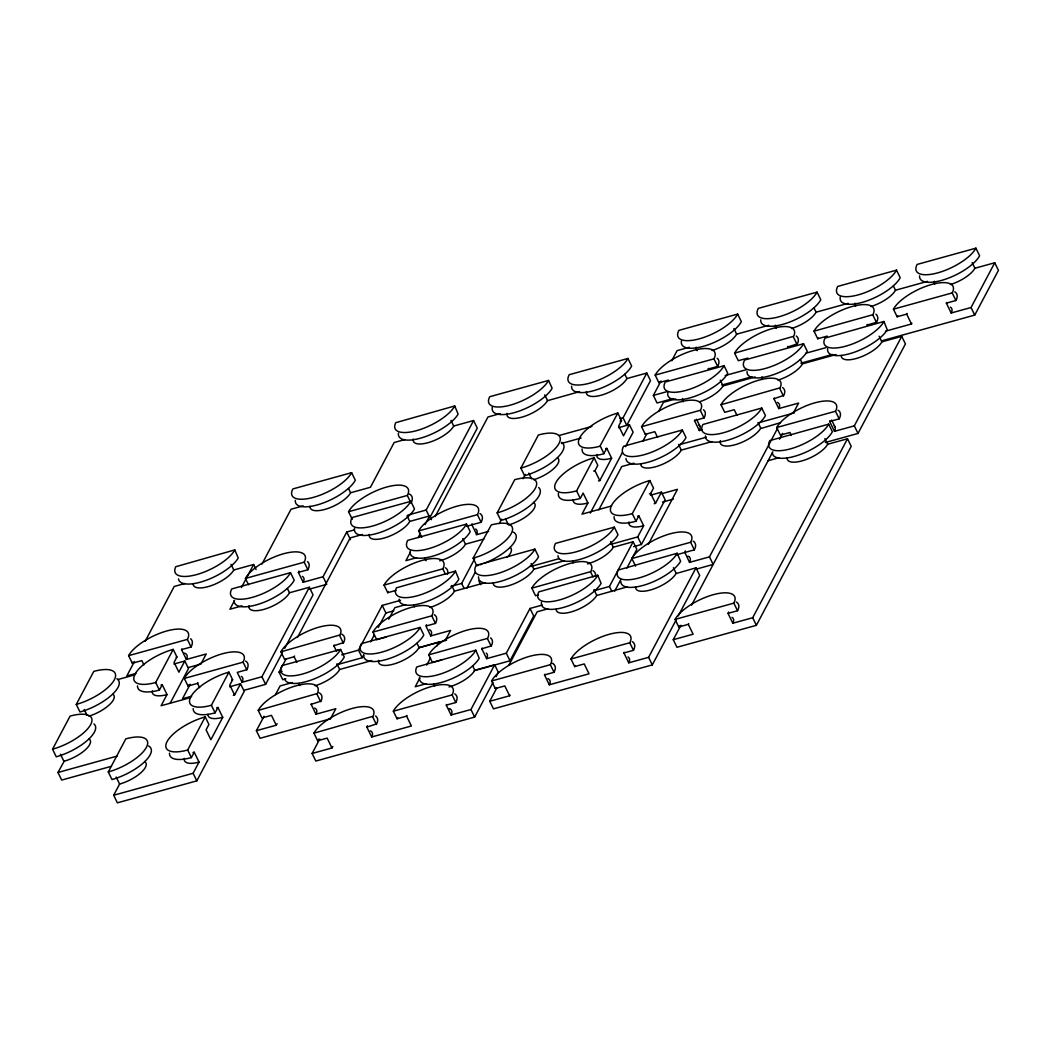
<?xml version="1.0" encoding="UTF-8"?>
<svg xmlns="http://www.w3.org/2000/svg" width="1051" height="1051" viewBox="0 0 1051 1051"><rect width="100%" height="100%" fill="white"/><g stroke="black" fill="none" stroke-linecap="round" stroke-linejoin="round"><path stroke-width="1.5" d="M393.35 711.185L393.416 711.067A33.579 12.362 -26 0 1 430.792 686.697A33.579 12.362 -26 0 1 452.561 694.015L452.114 694.921L393.35 711.185L397.055 718.766L406.579 716.138A22.688 8.355 -26 0 1 406.987 715.416M397.055 718.766L397.107 718.648A33.579 12.362 -26 0 1 397.738 717.597M496.059 676.686L498.358 672.351L494.653 664.771L470.953 709.517L451.089 715.008L446.281 705.142L455.806 702.515L456.252 701.608A33.579 12.362 -26 0 0 454.755 693.883M548.53 380.436L548.425 380.646A33.579 12.362 -26 0 1 510.931 404.963A33.579 12.362 -26 0 1 489.359 397.514L489.779 396.7L548.53 380.436L552.13 388.226A33.579 12.362 -26 0 1 516.501 411.992A33.579 12.362 -26 0 1 492.38 407.052M436.651 646.326L438.95 642.003L419.007 647.652A22.688 8.355 -26 0 1 394.913 663.693A22.688 8.355 -26 0 1 378.649 660.33M579.587 391.642L547.426 400.694A22.688 8.355 -26 0 1 523.306 416.735A22.688 8.355 -26 0 1 507.081 413.345M627.289 586.852L596.626 595.51A22.688 8.355 -26 0 1 573.767 611.117A22.688 8.355 -26 0 1 556.163 609.317M755.104 376.928L722.93 385.993A22.688 8.355 -26 0 1 699.44 401.824M472.017 523.779A22.596 8.316 -26 0 1 471.741 524.449L476.55 534.302A22.596 8.316 -26 0 0 475.696 529.034M721.012 404.753L721.196 404.399A33.579 12.362 -26 0 1 758.848 380.147A33.579 12.362 -26 0 1 780.118 387.806L721.012 404.753L724.717 412.334L734.229 409.706L736.974 415.329M793.255 413.188L798.602 403.085L778.752 408.576L773.943 398.71L783.81 395.386A33.579 12.362 -26 0 0 783.77 388.673M678.289 615.833L699.703 575.423L696.012 567.829L676.016 573.583A22.688 8.355 -26 0 1 652.448 589.388A22.688 8.355 -26 0 1 635.619 586.708M313.934 733.151L314.157 732.744A33.579 12.362 -26 0 1 351.888 708.532A33.579 12.362 -26 0 1 373.013 716.27L313.934 733.151L317.638 740.745L327.15 738.104L331.958 747.97L312.108 753.462L315.812 761.042L474.645 717.097L492.998 682.454M317.638 740.745L317.849 740.338A33.579 12.362 -26 0 1 318.506 739.26M406.579 716.138L411.388 725.991L371.673 736.987L366.865 727.121L376.705 723.863A33.579 12.362 -26 0 0 375.535 715.994M258.231 710.384L258.454 709.95A33.579 12.362 -26 0 1 296.224 685.751A33.579 12.362 -26 0 1 317.284 693.529L258.231 710.384L261.922 717.964L271.447 715.337L276.255 725.203L256.391 730.695L260.096 738.275L330.172 718.884M330.461 718.818L335.821 708.716L315.957 714.207L311.149 704.354L320.989 701.109A33.579 12.362 -26 0 0 319.07 692.767M280.919 651.817L281.142 651.37A33.579 12.362 -26 0 1 318.926 627.171A33.579 12.362 -26 0 1 339.972 634.962L280.919 651.817L284.611 659.397L294.135 656.77A22.688 8.355 -26 0 1 294.543 656.047M336.596 651.41L333.837 645.774L343.664 642.542A33.579 12.362 -26 0 0 341.772 634.187M677.159 553.246L676.923 553.706A33.579 12.362 -26 0 1 639.126 577.905A33.579 12.362 -26 0 1 618.119 570.089L677.159 553.246L680.628 561.287A33.579 12.362 -26 0 1 646.588 584.33A33.579 12.362 -26 0 1 620.826 581.439M234.78 549.909L234.531 550.396A33.579 12.362 -26 0 1 196.708 574.569A33.579 12.362 -26 0 1 175.753 566.725L234.78 549.909L238.235 557.976A33.579 12.362 -26 0 1 205.116 580.678A33.579 12.362 -26 0 1 178.499 578.904M734.61 353.123L734.859 352.65A33.579 12.362 -26 0 1 772.669 328.464A33.579 12.362 -26 0 1 793.65 336.307L734.61 353.123L738.314 360.703L747.826 358.076M787.869 346.396A22.688 8.355 -26 0 1 787.541 347.093L797.354 343.887A33.579 12.362 -26 0 0 796.251 335.992M52.55 749.205L70.089 716.099A33.579 12.362 -26 0 1 90.701 724.52A33.579 12.362 -26 0 1 52.55 749.205L56.255 756.799A33.579 12.362 -26 0 0 87.22 740.508A33.579 12.362 -26 0 0 93.946 723.929M76.289 704.406L93.775 671.405A33.474 12.323 -26 0 1 114.323 679.8A33.474 12.323 -26 0 1 76.289 704.406L79.981 711.987A33.474 12.323 -26 0 0 111.511 695.184A33.474 12.323 -26 0 0 116.871 678.736M111.511 766.271L61.681 780.052L57.976 772.472L64.19 761.2A22.688 8.355 -26 0 0 85.473 749.705A22.688 8.355 -26 0 0 88.783 738.669M134.449 661.526L126.803 675.964L135.96 673.428M145.156 641.32L174.216 586.471L184.91 583.515M108.266 771.973L125.805 738.879L126.724 738.617A33.579 12.362 -26 0 1 146.417 747.287A33.579 12.362 -26 0 1 109.186 771.71L108.266 771.973L111.971 779.553L112.891 779.303A33.579 12.362 -26 0 0 144.223 762.12A33.579 12.362 -26 0 0 148.572 745.96M173.218 649.387L172.443 649.597A33.579 12.362 -26 0 0 135.106 673.98A33.579 12.362 -26 0 0 154.615 682.782L155.679 682.48L173.218 649.387L176.923 656.967L174.072 662.327L178.88 672.193L184.818 661.013L188.51 668.594L170.157 703.237M137.484 685.883A33.579 12.362 -26 0 0 158.307 690.362L159.384 690.073L162.222 684.7L167.03 694.566L161.105 705.747L190.691 697.562M229.617 686.789L240.521 683.781L244.226 691.361L196.813 780.854L117.384 802.833L113.692 795.239L119.617 784.059A22.688 8.355 -26 0 0 140.979 772.656A22.688 8.355 -26 0 0 144.618 761.502M190.152 684.293L182.506 698.731L191.676 696.196M200.859 664.087L206.219 653.985L186.355 659.476L181.547 649.623A22.688 8.355 -26 0 0 181.889 648.927M234.518 600.581L229.919 609.238L242.137 605.862M241.402 587.588L253.633 564.492L256.102 569.55M261.962 564.085L291.035 509.236L303.253 505.859M205.221 716.9L205.011 716.953A33.579 12.362 -26 0 0 167.293 741.178A33.579 12.362 -26 0 0 186.066 750.427L187.682 750.007L205.221 716.9L208.926 724.481L206.075 729.854L210.883 739.707L222.746 717.334L217.938 707.481A22.688 8.355 -26 0 1 216.703 707.796M228.934 672.154L228.198 672.351A33.579 12.362 -26 0 0 190.835 696.721A33.579 12.362 -26 0 0 210.279 705.563L211.396 705.247L228.934 672.154L232.626 679.747L229.788 685.107L234.596 694.961A22.688 8.355 -26 0 0 233.335 695.328M169.5 753.133A33.579 12.362 -26 0 0 189.758 758.021L191.387 757.587L194.225 752.227L199.033 762.08L193.108 773.273L113.692 795.239M193.2 708.624A33.579 12.362 -26 0 0 213.984 713.143L215.087 712.841L217.938 707.481M234.596 694.961L240.521 683.781M245.645 661.066A33.579 12.362 -26 0 1 246.801 669.75L237.263 672.39L242.072 682.257L261.922 676.752L309.349 587.273L313.04 594.853L284.742 648.257M243.832 690.376L265.627 684.346L282.456 652.592M298.957 571.035A22.688 8.355 -26 0 1 298.366 572.388L303.174 582.254L323.038 576.763L346.738 532.016L354.384 529.901M285.898 678.841L282.785 679.708L279.08 672.115L285.964 659.135M297.446 637.484L350.206 537.889L362.424 534.499M256.391 730.695L264.051 716.257M275.52 694.606L280.105 685.948L292.323 682.572M426.167 510.037L473.581 420.545L477.272 428.138L429.859 517.617L426.167 510.037L407.827 515.108M341.706 654.799L358.509 650.149L382.209 605.402L400.536 600.331M410.507 551.998L405.922 560.656L416.616 557.7M418.153 537.56L420.453 533.225M425.038 524.567L429.636 515.91L431.475 519.706M435.18 516.593L487.953 416.997L500.171 413.621M337.292 664.626L362.201 657.729L363.738 654.839M370.622 641.859L374.445 634.633M378.268 627.421L385.914 612.983L393.705 610.828M312.108 753.462L319.754 739.024M388.765 619.197L394.887 607.649L405.568 604.693M473.134 558.186L491.303 524.909A33.579 12.362 -26 0 1 511.377 533.33A33.579 12.362 -26 0 1 474.369 557.831L473.134 558.186L476.839 565.766L478.074 565.425M497.136 512.901L514.727 479.703A33.671 12.402 -26 0 1 535.393 488.15A33.671 12.402 -26 0 1 497.136 512.901L500.828 520.481A33.671 12.402 -26 0 0 531.885 504.165A33.671 12.402 -26 0 0 538.638 487.533M520.862 468.115L538.401 434.996A33.579 12.362 -26 0 1 559.014 443.43A33.579 12.362 -26 0 1 520.862 468.115L524.567 475.696A33.579 12.362 -26 0 0 556.189 458.84A33.579 12.362 -26 0 0 561.562 442.326M450.945 586.379L461.639 583.423L474.632 558.882M499.304 523.49L501.603 519.155M523.017 478.744L525.303 474.408M466.867 588.126L475.275 572.243M419.822 678.079L415.237 686.75L425.931 683.781M426.706 665.086L430.529 657.873M445.243 640.532L450.59 630.429L430.739 635.921L425.931 626.054L435.456 623.414A33.579 12.362 -26 0 0 434.313 614.73M475.814 650.188L475.538 650.7A33.579 12.362 -26 0 1 437.663 674.86A33.579 12.362 -26 0 1 416.787 666.951L475.814 650.188L479.23 658.294A33.579 12.362 -26 0 1 444.166 681.613A33.579 12.362 -26 0 1 419.546 677.448M594.117 457.776L593.5 457.947A33.579 12.362 -26 0 0 556.058 482.278A33.579 12.362 -26 0 0 575.344 491.211L576.579 490.883L594.117 457.776L597.809 465.37L594.971 470.73A22.688 8.355 -26 0 0 593.71 471.098M617.83 413.03L616.372 413.45A33.579 12.362 -26 0 0 579.521 438.004A33.579 12.362 -26 0 0 599.885 446.255L617.83 413.03L621.522 420.623L618.684 425.983L623.493 435.837L629.418 424.657L633.122 432.237L625.463 446.675M558.475 493.313A33.579 12.362 -26 0 0 579.048 498.791L580.283 498.463L583.121 493.103L587.929 502.956L582.004 514.149L611.59 505.965M582.136 448.961A33.579 12.362 -26 0 0 603.576 453.835L606.821 448.357L611.643 458.21L599.779 480.583A22.688 8.355 -26 0 0 598.518 480.951M623.085 417.799L646.785 373.052L650.49 380.633L626.777 425.379L623.085 417.799L619.972 418.653M482.133 648.086A22.872 8.421 -26 0 1 481.805 648.782L486.613 658.649L506.306 653.197L530.019 608.45L542.237 605.074M474.185 670.696L510.011 660.777L533.711 616.031L530.019 608.45M676.003 620.169L652.29 664.915L493.458 708.86L489.753 701.28L496.637 688.287M508.868 665.191L537.166 611.787L547.86 608.831M590.294 513.072L622.415 452.442M672.863 398.618L657.059 402.993L653.367 395.399L661.013 380.974M671.72 360.769L677.067 350.653L689.285 347.277M598.807 509.866L621.745 466.565L633.963 463.189M642.831 441.249L646.654 434.037M658.885 410.941L663.47 402.283L675.701 398.907M610.973 544.313L637.707 536.916L643.646 525.736L638.837 515.87L635.986 521.243L632.282 513.65L649.833 480.543L653.525 488.124L650.687 493.497A22.688 8.355 -26 0 0 649.426 493.865M594.157 590.701L609.435 586.471L633.149 541.725L636.84 549.318L626.895 568.079M654.234 503.731A22.688 8.355 -26 0 1 655.496 503.363L661.421 492.17L665.125 499.75L641.412 544.497L633.543 546.678M614.664 591.174L620.786 579.626M648.401 544.195L677.461 489.346L661.894 493.655M624.268 652.264A22.688 8.355 -26 0 1 623.926 652.96L628.734 662.813L648.598 657.322L696.012 567.829M685.37 550.947A22.596 8.316 -26 0 1 684.832 552.287L689.522 562.377L709.464 556.859L777.53 428.401M787.094 457.842A22.688 8.355 -26 0 0 804.409 460.141A22.688 8.355 -26 0 0 827.663 444.245L847.513 438.753L851.218 446.333L756.378 625.319L676.962 647.285L673.257 639.704L680.917 625.266M691.624 605.061L772.813 451.851M779.487 439.16L782.548 433.393M728.606 611.997A22.688 8.355 -26 0 1 728.015 613.364L732.823 623.217L752.687 617.725L847.513 438.753M829.988 420.794A22.688 8.355 -26 0 1 829.659 421.477L834.468 431.344L854.318 425.852L901.732 336.359L905.437 343.94L858.01 433.432L825.311 442.484M946.715 302.452A22.688 8.355 -26 0 1 946.373 303.135L951.181 313.001L971.045 307.509L994.745 262.763L998.45 270.343L974.737 315.09L881.487 340.892M454.728 405.962L454.426 406.527A33.579 12.362 -26 0 1 416.524 430.66A33.579 12.362 -26 0 1 395.728 422.699L454.728 405.962L458.131 414.107A33.579 12.362 -26 0 1 423.027 437.413A33.579 12.362 -26 0 1 398.474 433.183M455.451 571.1L455.149 571.665A33.579 12.362 -26 0 1 417.221 595.799A33.579 12.362 -26 0 1 396.463 587.811L455.451 571.1L458.853 579.246A33.579 12.362 -26 0 1 424.67 602.249A33.579 12.362 -26 0 1 399.117 599.188M597.743 575.225L597.402 575.856A33.579 12.362 -26 0 1 559.395 599.963A33.579 12.362 -26 0 1 538.782 591.884L597.743 575.225L601.093 583.45A33.579 12.362 -26 0 1 565.898 606.716A33.579 12.362 -26 0 1 541.488 602.381M883.93 321.488L883.549 322.184A33.579 12.362 -26 0 1 845.477 346.252A33.579 12.362 -26 0 1 824.996 338.094L883.93 321.488L887.241 329.764A33.579 12.362 -26 0 1 851.98 353.018A33.579 12.362 -26 0 1 827.689 348.59M689.522 562.377L689.653 562.154A22.596 8.316 -26 0 0 689.088 556.754M428.716 654.865L429.15 654.077A33.579 12.362 -26 0 1 467.327 630.048A33.579 12.362 -26 0 1 487.598 638.351L428.716 654.865L432.408 662.445L441.775 659.857M481.805 648.782L491.303 645.945A33.579 12.362 -26 0 0 490.554 637.878M780.591 422.62L760.438 428.65A22.688 8.355 -26 0 1 735.897 444.52A22.688 8.355 -26 0 1 720.395 440.619M531.845 588.14L532.292 587.325A33.579 12.362 -26 0 1 570.496 563.323A33.579 12.362 -26 0 1 590.715 571.652L531.845 588.14L535.537 595.733L538.257 594.971M641.596 426.719L642.043 425.905A33.579 12.362 -26 0 1 680.26 401.902A33.579 12.362 -26 0 1 700.465 410.245L641.596 426.719L645.288 434.313L654.812 431.672L657.558 437.308M645.288 434.313L645.748 433.485M702.383 429.701L699.335 430.542L694.527 420.689L704.17 417.825A33.579 12.362 -26 0 0 703.447 409.759M761.752 408.038L761.279 408.878A33.579 12.362 -26 0 1 723.049 432.867A33.579 12.362 -26 0 1 702.883 424.499L761.752 408.038L765.443 415.618L764.983 416.459A33.579 12.362 -26 0 1 730.484 439.344A33.579 12.362 -26 0 1 705.418 435.915M814.026 331.157L814.512 330.29A33.579 12.362 -26 0 1 852.768 306.314A33.579 12.362 -26 0 1 872.882 314.709L814.026 331.157L817.731 338.737L827.242 336.097M817.731 338.737L818.203 337.87M867.285 324.417A22.688 8.355 -26 0 1 866.957 325.114L876.587 322.289A33.579 12.362 -26 0 0 875.917 314.196M828.674 424.157L828.175 425.038A33.579 12.362 -26 0 1 789.905 449.013A33.579 12.362 -26 0 1 769.818 440.592L828.674 424.157L832.379 431.751L831.88 432.631A33.579 12.362 -26 0 1 798.287 455.175A33.579 12.362 -26 0 1 772.354 452.863M620.077 421.031L621.522 420.623M737.657 314.091L678.893 330.356A33.579 12.362 -26 0 0 699.506 338.777A33.579 12.362 -26 0 0 737.657 314.091L741.362 321.685A33.579 12.362 -26 0 1 706.009 345.529A33.579 12.362 -26 0 1 681.468 340.905M817.074 292.125L758.31 308.377A33.579 12.362 -26 0 0 778.922 316.811A33.579 12.362 -26 0 0 817.074 292.125L820.778 299.706A33.579 12.362 -26 0 1 786.371 323.248A33.579 12.362 -26 0 1 760.753 319.832M896.503 270.146L837.726 286.411A33.579 12.362 -26 0 0 858.339 294.832A33.579 12.362 -26 0 0 896.503 270.146L900.195 277.727A33.579 12.362 -26 0 1 864.842 301.584A33.579 12.362 -26 0 1 840.301 296.947M975.919 248.167L917.142 264.432A33.579 12.362 -26 0 0 937.755 272.853A33.579 12.362 -26 0 0 975.919 248.167L979.611 255.761A33.579 12.362 -26 0 1 945.217 279.29A33.579 12.362 -26 0 1 919.586 275.874M627.959 358.457L569.182 374.721A33.579 12.362 -26 0 0 589.795 383.142A33.579 12.362 -26 0 0 627.959 358.457L631.651 366.05A33.579 12.362 -26 0 1 597.257 389.579A33.579 12.362 -26 0 1 571.626 386.164M712.118 350.495A22.688 8.355 -26 0 0 736.633 334.179L768.715 325.298M791.534 328.516A22.688 8.355 -26 0 0 816.062 312.2L848.131 303.332M870.951 306.537A22.688 8.355 -26 0 0 895.478 290.234L927.547 281.353M950.367 284.571A22.688 8.355 -26 0 0 974.894 268.255L994.745 262.763M404.845 439.568L394.151 442.524L370.451 487.27L350.6 492.761A22.688 8.355 -26 0 1 327.347 508.658A22.688 8.355 -26 0 1 310.032 506.359M413.253 439.029A22.688 8.355 -26 0 0 429.833 442.156A22.688 8.355 -26 0 0 453.717 426.036L473.581 420.545M586.471 391.524A22.688 8.355 -26 0 0 603.051 394.65A22.688 8.355 -26 0 0 626.935 378.544L646.785 373.052M668.41 380.055L658.872 382.682L655.18 375.102L713.944 358.838L717.649 366.431L708.124 369.059A22.688 8.355 -26 0 0 708.453 368.375M907.079 313.408A22.688 8.355 -26 0 0 906.671 314.131L897.134 316.758L893.442 309.178L952.206 292.914L955.911 300.507L946.373 303.135M724.06 365.722L665.296 381.986A33.579 12.362 -26 0 0 685.909 390.407A33.579 12.362 -26 0 0 724.06 365.722L727.765 373.302A33.579 12.362 -26 0 1 692.412 397.147A33.579 12.362 -26 0 1 667.871 392.522M803.555 343.73L744.633 360.033A33.671 12.402 -26 0 0 765.299 368.481A33.671 12.402 -26 0 0 803.555 343.73L807.26 351.31A33.671 12.402 -26 0 1 772.761 374.905A33.671 12.402 -26 0 1 747.064 371.489M351.612 472.674L292.848 488.938A33.579 12.362 -26 0 0 313.461 497.359A33.579 12.362 -26 0 0 351.612 472.674L355.317 480.268A33.579 12.362 -26 0 1 320.91 503.797A33.579 12.362 -26 0 1 295.292 500.381M653.367 395.399L667.109 391.603M725.151 375.549L746.525 369.624M806.091 353.149L825.955 347.658M885.507 331.17L911.48 323.984A22.688 8.355 -26 0 1 911.887 323.274M721.866 385.06L751.899 376.757M800.888 363.199L832.497 354.45M777.937 380.147A22.688 8.355 -26 0 0 802.465 363.83L836.057 354.529M841.312 355.448A22.688 8.355 -26 0 0 858.628 357.76A22.688 8.355 -26 0 0 881.881 341.851L901.732 336.359M559.237 435.456L591.936 426.417M561.379 443.483L581.137 438.017M618.514 427.678L629.418 424.657M352.256 519.299L348.551 511.706L407.328 495.455L411.033 503.035A33.579 12.362 -26 0 0 410.573 494.85M410.796 501.327L352.032 517.578A33.579 12.362 -26 0 0 372.645 526.012A33.579 12.362 -26 0 0 410.796 501.327L414.501 508.907A33.579 12.362 -26 0 1 379.148 532.752A33.579 12.362 -26 0 1 354.607 528.127M682.335 430.004L623.571 446.268A33.579 12.362 -26 0 0 644.184 454.689A33.579 12.362 -26 0 0 682.335 430.004L686.04 437.597A33.579 12.362 -26 0 1 652.579 460.798A33.579 12.362 -26 0 1 625.989 458.564M679.642 444.599L706.377 437.203M759.847 422.41L794.438 412.846M193.213 583.581A22.688 8.355 -26 0 0 210.528 585.893A22.688 8.355 -26 0 0 233.782 569.984L253.633 564.492M369.308 534.394A22.688 8.355 -26 0 0 385.888 537.521A22.688 8.355 -26 0 0 409.772 521.401L429.636 515.91M640.742 464.266A22.688 8.355 -26 0 0 658.714 465.777A22.688 8.355 -26 0 0 681.311 450.091L711.869 441.63M791.311 435.285L789.945 432.473L780.407 435.114L776.715 427.521L835.479 411.256L839.184 418.85L829.659 421.477M248.509 584.75L245.435 578.431L304.199 562.167L307.904 569.747L298.366 572.388M421.727 537.258L418.64 530.926L477.417 514.675L481.108 522.255L466.749 526.236M290.51 572.677L231.745 588.941A33.579 12.362 -26 0 0 252.358 597.362A33.579 12.362 -26 0 0 290.51 572.677L294.214 580.257A33.579 12.362 -26 0 1 259.807 603.799A33.579 12.362 -26 0 1 234.176 600.384M466.513 524.094L407.735 540.359A33.579 12.362 -26 0 0 428.348 548.78A33.579 12.362 -26 0 0 466.513 524.094L470.204 531.675A33.579 12.362 -26 0 1 434.851 555.519A33.579 12.362 -26 0 1 410.31 550.895M476.3 534.775L488.57 531.386M249.021 605.744A22.688 8.355 -26 0 0 265.601 608.871A22.688 8.355 -26 0 0 289.485 592.764L309.349 587.273M439.699 560.853A22.688 8.355 -26 0 0 465.488 544.168L483.815 539.097M768.097 460.719L778.791 457.763M309.598 589.085L326.73 584.343L323.038 576.763M650.516 495.192L661.421 492.17M662.472 502.102L673.376 499.08M143.908 664.836L141.846 660.606L132.308 663.247L128.616 655.653L187.38 639.402L191.085 646.982L181.547 649.623M395.899 590.426L387.727 592.685L384.035 585.092L442.799 568.841L445.269 573.899M534.88 549.121L476.129 565.372A33.579 12.362 -26 0 0 496.716 573.807A33.579 12.362 -26 0 0 534.88 549.121L538.585 556.715A33.579 12.362 -26 0 1 504.165 580.244A33.579 12.362 -26 0 1 478.56 576.815M614.31 527.142L555.532 543.406A33.579 12.362 -26 0 0 576.158 551.828A33.579 12.362 -26 0 0 614.31 527.142L618.014 534.723A33.579 12.362 -26 0 1 584.553 557.936A33.579 12.362 -26 0 1 557.963 555.703M117.857 679.537L134.975 674.795M173.914 664.022L184.818 661.013M530.768 566.502L559.079 558.672M429.925 607.491A22.688 8.355 -26 0 0 454.452 591.174L484.997 582.727M493.313 582.793A22.688 8.355 -26 0 0 510.615 585.105A22.688 8.355 -26 0 0 533.869 569.195L564.413 560.748M587.509 563.901A22.688 8.355 -26 0 0 613.285 547.229L633.149 541.725M188.116 667.608L200.57 664.153M197.969 682.664A22.688 8.355 -26 0 0 197.549 683.373L188.024 686.014L184.319 678.434L243.096 662.169L246.801 669.75M635.566 566.108L631.861 558.528L690.638 542.263L694.33 549.857L676.805 554.705M386.216 637.051L376.692 639.678L372.987 632.098L431.764 615.833L435.456 623.414M340.59 649.413L282.023 665.611A33.474 12.323 -26 0 0 302.57 674.019A33.474 12.323 -26 0 0 340.59 649.413L344.294 656.993A33.474 12.323 -26 0 1 311.911 679.787A33.474 12.323 -26 0 1 284.558 678.71M420.111 627.408L361.347 643.672A33.579 12.362 -26 0 0 381.96 652.093A33.579 12.362 -26 0 0 420.111 627.408L423.816 634.988A33.579 12.362 -26 0 1 389.409 658.53A33.579 12.362 -26 0 1 363.777 655.115M279.08 672.115L282.141 671.274M696.038 569.182L713.169 564.44L709.464 556.859M315.142 685.778A22.688 8.355 -26 0 0 339.67 669.461L371.752 660.593M418.482 647.915L446.504 640.164M57.976 772.472L117.147 756.103M449.027 686.947A22.688 8.355 -26 0 0 474.802 670.262L494.653 664.771M688.72 623.637A22.688 8.355 -26 0 0 688.313 624.347L678.775 626.987L675.084 619.394L733.848 603.143L737.552 610.723L728.015 613.364M489.753 701.28L509.604 695.775L504.795 685.922L495.271 688.563L491.566 680.969L550.343 664.705L554.035 672.298L544.51 674.939L549.318 684.792L589.033 673.809L584.225 663.943L574.687 666.584L570.982 659.003A33.579 12.362 -26 0 1 609.146 634.318A33.579 12.362 -26 0 1 629.759 642.739L633.464 650.319L623.926 652.96M570.982 659.003L629.759 642.739M673.257 639.704L693.121 634.213L688.313 624.347M176.148 657.177L176.923 656.967M231.903 679.944L232.626 679.747M972.149 262.619L974.894 268.255M971.045 307.509L974.737 315.09M893.416 286.003L895.478 290.234M906.671 314.131L911.48 323.984M872.777 314.893L876.481 322.473M879.135 336.215L881.881 341.851M814 307.982L816.062 312.2M854.318 425.852L858.01 433.432M793.36 336.872L797.052 344.452M831.656 420.058L835.098 427.1M800.402 359.6L802.465 363.83M824.917 438.609L827.663 444.245M779.763 388.489L783.455 396.082M733.887 328.543L736.633 334.179M757.981 422.476L760.727 428.112M720.277 380.173L723.035 385.809M700.347 410.468L704.039 418.048M696.524 419.27L699.966 426.312M678.565 444.455L681.311 450.091M752.687 617.725L756.378 625.319M624.872 374.314L626.935 378.544M650.687 493.497L655.496 503.363M673.402 567.698L676.148 573.334M600.292 446.136L603.983 453.717M637.707 536.916L641.412 544.497M594.971 470.73L599.779 480.583M544.76 394.887L547.505 400.523M610.539 541.593L613.285 547.229M576.579 490.883L580.283 498.463M648.598 657.322L652.29 664.915M609.435 586.471L611.905 591.529M590.596 571.889L593.053 576.946M593.973 589.677L596.732 595.3M528.784 473.147L531.53 478.77M531.123 563.559L533.869 569.195M505.754 519.299L508.513 524.935A22.688 8.355 -26 0 0 529.875 513.545A22.688 8.355 -26 0 0 533.514 502.378M450.971 420.4L453.717 426.036M462.742 538.546L465.488 544.168M478.875 580.861L480.727 584.658M506.306 653.197L510.011 660.777M461.639 583.423L464.095 588.481M487.467 638.614L491.159 646.194M451.694 585.538L454.452 591.174M407.026 515.765L409.772 521.401M472.74 666.032L474.802 670.262M470.953 709.517L474.645 717.097M452.114 694.921L455.806 702.515M348.538 488.531L350.6 492.761M417.024 643.265L419.086 647.495M346.738 532.016L350.443 539.597M382.209 605.402L385.914 612.983M358.509 650.149L362.201 657.729M339.657 635.566L343.362 643.146M372.685 716.9L376.376 724.494M336.924 663.838L339.67 669.461M287.422 588.534L289.485 592.764M316.968 694.133L320.673 701.713M294.135 656.77L296.881 662.406M231.036 564.361L233.782 569.984M261.922 676.752L265.627 684.346M211.396 705.247L215.087 712.841M197.549 683.373L199.611 687.604M155.679 682.48L159.384 690.073M187.682 750.007L191.387 757.587M193.108 773.273L196.813 780.854M84.172 709.491L86.931 715.127M116.175 777.017L119.617 784.059M60.472 754.237L63.901 761.279M547.991 678.631A22.688 8.355 -26 0 1 549.318 684.792M509.604 695.775A22.688 8.355 -26 0 1 510.024 695.066M627.959 656.954A22.688 8.355 -26 0 1 628.734 662.813M544.838 674.243A22.688 8.355 -26 0 1 544.51 674.939M491.566 680.969A33.579 12.362 -26 0 1 529.73 656.284A33.579 12.362 -26 0 1 550.343 664.705M553.588 664.114A33.579 12.362 -26 0 1 554.035 672.298M495.271 688.563A33.579 12.362 -26 0 1 495.875 687.499M552.077 663.168A33.579 12.362 -26 0 1 552.892 663.615M632.308 641.635A33.579 12.362 -26 0 1 633.464 650.319M574.687 666.584A33.579 12.362 -26 0 1 575.291 665.533M185.58 653.604A22.688 8.355 -26 0 1 186.355 659.476M184.424 653.052A22.688 8.355 -26 0 1 185.042 653.315M241.296 676.384A22.688 8.355 -26 0 1 242.072 682.257M128.616 655.653A33.579 12.362 -26 0 1 166.767 630.968A33.579 12.362 -26 0 1 187.38 639.402M190.625 638.798A33.579 12.362 -26 0 1 191.085 646.982M132.308 663.247A33.579 12.362 -26 0 1 132.925 662.183M184.319 678.434A33.579 12.362 -26 0 1 222.484 653.748A33.579 12.362 -26 0 1 243.096 662.169M188.024 686.014A33.579 12.362 -26 0 1 188.628 684.963M199.033 762.08A22.688 8.355 -26 0 1 184.345 758.388M222.746 717.334A22.688 8.355 -26 0 1 207.967 714.26M167.03 694.566A22.688 8.355 -26 0 1 152.342 690.875M113.088 694.33A22.688 8.355 -26 0 1 108.976 705.142A22.688 8.355 -26 0 1 88.875 716.178M194.225 752.227A22.688 8.355 -26 0 1 192.99 752.542M162.222 684.7A22.688 8.355 -26 0 1 160.987 685.029M643.646 525.736A22.688 8.355 -26 0 1 628.958 522.032M587.929 502.956A22.688 8.355 -26 0 1 573.15 499.882M611.643 458.21A22.688 8.355 -26 0 1 596.955 454.518M557.569 457.881A22.688 8.355 -26 0 1 553.824 468.575A22.688 8.355 -26 0 1 533.816 479.716M510.274 547.479A22.688 8.355 -26 0 1 507.002 557.503M606.821 448.357A22.688 8.355 -26 0 1 605.586 448.672M638.837 515.87A22.688 8.355 -26 0 1 637.602 516.199M632.282 513.65A33.579 12.362 -26 0 1 611.669 505.229A33.579 12.362 -26 0 1 649.833 480.543M514.74 533.093A33.579 12.362 -26 0 1 483.775 563.481M481.857 564.19A33.579 12.362 -26 0 1 479.952 564.834M513.322 532.095A33.579 12.362 -26 0 1 514.084 532.568M635.986 521.243A33.579 12.362 -26 0 1 614.112 516.672M418.64 530.926A33.579 12.362 -26 0 1 456.804 506.24A33.579 12.362 -26 0 1 477.417 514.675M479.965 513.571A33.579 12.362 -26 0 1 481.108 522.255M573.176 562.916A22.688 8.355 -26 0 1 572.729 560.827M414.344 606.874A22.688 8.355 -26 0 1 413.884 604.772M430.437 630.39A22.688 8.355 -26 0 1 430.739 635.921M429.412 629.746A22.688 8.355 -26 0 1 429.964 630.048M486.298 653.078A22.872 8.421 -26 0 1 486.613 658.649M426.522 624.701A22.688 8.355 -26 0 1 426.259 625.371M372.987 632.098A33.579 12.362 -26 0 1 411.151 607.412A33.579 12.362 -26 0 1 431.764 615.833M592.974 570.68A33.579 12.362 -26 0 1 595.47 576.303M426.089 560.682A22.688 8.355 -26 0 1 424.932 557.766M337.87 649.768A22.688 8.355 -26 0 1 338.343 650.109M334.179 645.091A22.688 8.355 -26 0 1 333.837 645.774M384.035 585.092A33.579 12.362 -26 0 1 422.187 560.406A33.579 12.362 -26 0 1 442.799 568.841M445.348 567.737A33.579 12.362 -26 0 1 447.371 574.411M387.727 592.685A33.579 12.362 -26 0 1 388.331 591.621M732.048 617.357A22.688 8.355 -26 0 1 732.823 623.217M675.084 619.394A33.579 12.362 -26 0 1 713.235 594.708A33.579 12.362 -26 0 1 733.848 603.143M736.396 602.039A33.579 12.362 -26 0 1 737.552 610.723M678.775 626.987A33.579 12.362 -26 0 1 679.393 625.923M950.406 307.128A22.688 8.355 -26 0 1 951.181 313.001M934.786 283.954A22.688 8.355 -26 0 1 934.431 281.248M855.685 306.353A22.688 8.355 -26 0 1 855.002 303.214M776.255 328.332A22.688 8.355 -26 0 1 775.585 325.193M697.233 350.692A22.688 8.355 -26 0 1 696.169 347.158M655.18 375.102A33.579 12.362 -26 0 1 693.332 350.417A33.579 12.362 -26 0 1 713.944 358.838M893.442 309.178A33.579 12.362 -26 0 1 931.593 284.493A33.579 12.362 -26 0 1 952.206 292.914M717.189 358.246A33.579 12.362 -26 0 1 717.649 366.431M658.872 382.682A33.579 12.362 -26 0 1 659.489 381.631M954.755 291.81A33.579 12.362 -26 0 1 955.911 300.507M897.134 316.758A33.579 12.362 -26 0 1 897.751 315.707M694.461 542.25A33.579 12.362 -26 0 1 694.33 549.857M693.174 541.16A33.579 12.362 -26 0 1 693.87 541.672M631.861 558.528A33.579 12.362 -26 0 1 670.026 533.842A33.579 12.362 -26 0 1 690.638 542.263M688.024 556.137A22.596 8.316 -26 0 1 688.589 556.426M776.715 427.521A33.579 12.362 -26 0 1 814.867 402.835A33.579 12.362 -26 0 1 835.479 411.256M683.15 401.81A22.688 8.355 -26 0 1 682.611 398.618M834.152 425.813A22.688 8.355 -26 0 1 834.468 431.344M762.343 379.529A22.688 8.355 -26 0 1 761.988 376.81M838.028 410.166A33.579 12.362 -26 0 1 839.184 418.85M694.856 419.993A22.688 8.355 -26 0 1 694.527 420.689M782.561 387.556A33.579 12.362 -26 0 1 783.218 388.082M774.272 398.027A22.688 8.355 -26 0 1 773.943 398.71M698.547 424.683A22.688 8.355 -26 0 1 699.335 430.542M777.425 402.402A22.688 8.355 -26 0 1 778.752 408.576M307.444 561.576A33.579 12.362 -26 0 1 307.904 569.747M245.435 578.431A33.579 12.362 -26 0 1 283.586 553.746A33.579 12.362 -26 0 1 304.199 562.167M302.399 576.382A22.688 8.355 -26 0 1 303.174 582.254M348.551 511.706A33.579 12.362 -26 0 1 386.715 487.02A33.579 12.362 -26 0 1 407.328 495.455M409.062 493.904A33.579 12.362 -26 0 1 409.877 494.351M434.694 685.961A22.688 8.355 -26 0 1 434.247 683.859M450.314 709.136A22.688 8.355 -26 0 1 451.089 715.008M449.158 708.584A22.688 8.355 -26 0 1 449.775 708.834M446.622 704.459A22.688 8.355 -26 0 1 446.281 705.142M370.346 730.813A22.688 8.355 -26 0 1 371.673 736.987M331.958 747.97A22.688 8.355 -26 0 1 332.865 746.525M367.456 725.768A22.688 8.355 -26 0 1 366.865 727.121M311.49 703.658A22.688 8.355 -26 0 1 311.149 704.354M314.643 708.046A22.688 8.355 -26 0 1 315.957 714.207M276.255 725.203A22.688 8.355 -26 0 1 277.149 723.758M299.877 685.594A22.688 8.355 -26 0 1 299.101 683.636"/></g></svg>
